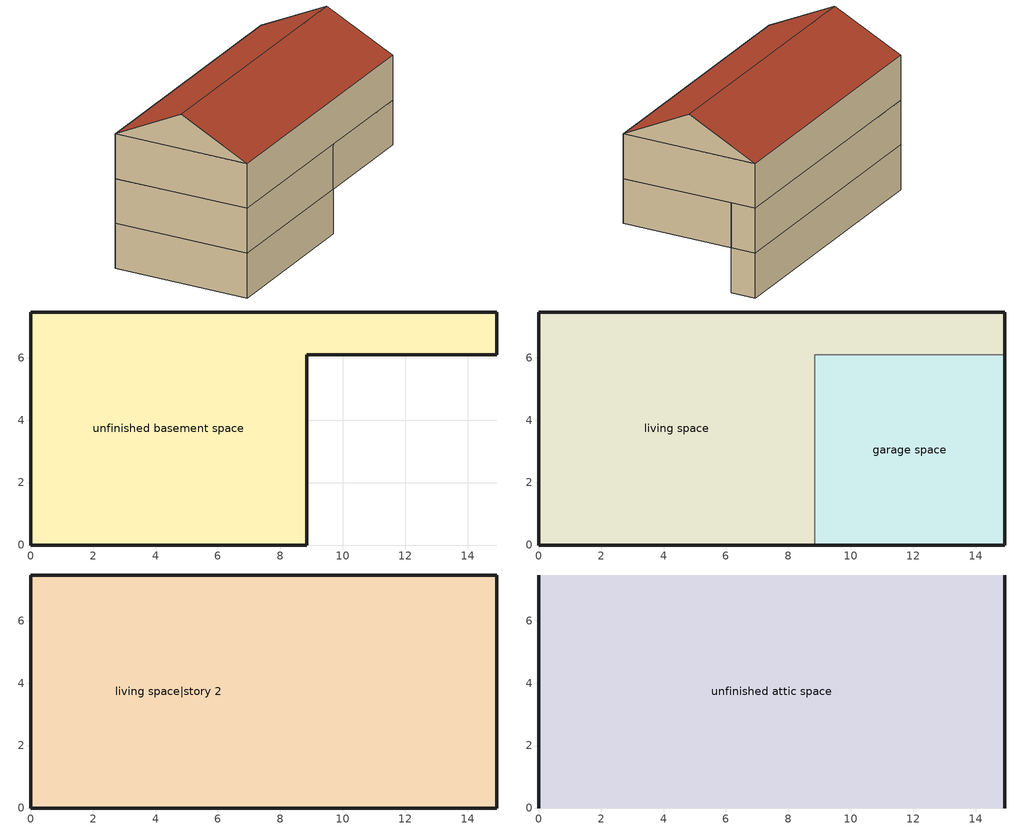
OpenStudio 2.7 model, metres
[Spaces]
unfinished basement space
 floor foundation: 0,0 0,7.47 14.93,7.47 14.93,6.1 8.84,6.1 8.84,0 z-2.44
 wall foundation: 0,7.47 0,0 8.84,0 8.84,6.1 14.93,6.1 14.93,7.47 0,7.47 z-2.44:0
garage space
 floor foundation: 8.84,0 8.84,6.1 14.93,6.1 14.93,0 z0
 wall outside: 8.84,0 14.93,0 14.93,6.1 z0:2.44
 wall to living space: 14.93,6.1 8.84,6.1 8.84,0 z0:2.44
living space
 floor to unfinished basement space: 0,0 0,7.47 14.93,7.47 14.93,6.1 8.84,6.1 8.84,0 z0
 wall outside: 14.93,6.1 14.93,7.47 0,7.47 0,0 8.84,0 z0:2.44
living space|story 2
 floor to garage space: 14.93,6.1 14.93,0 8.84,0 8.84,6.1 z2.44
 floor to living space: 14.93,7.47 14.93,6.1 8.84,6.1 8.84,0 0,0 0,7.47 z2.44
 wall outside: 0,7.47 0,0 14.93,0 14.93,7.47 0,7.47 z2.44:4.88
unfinished attic space
 floor to living space|story 2: 0,7.47 14.93,7.47 14.93,0 0,0 z4.88
 wall outside: 0,3.73,6.74 0,7.47,4.88 0,0,4.88; 14.93,3.73,6.74 14.93,0,4.88 14.93,7.47,4.88
 roof outside: 14.93,3.73,6.74 0,3.73,6.74 0,0,4.88 14.93,0,4.88; 0,3.73,6.74 14.93,3.73,6.74 14.93,7.47,4.88 0,7.47,4.88
[Building]
Building 1: North Axis {deg}=0; Standards Number of Stories=2; Standards Number of Above Ground Stories=2; Standards Building Type=singlefamilydetached; Standards Number of Living Units=1
[Site]
Site 1
[Material]
EMPD dummy: Roughness=Rough; Thickness {m}=0.001; Conductivity {W/m-K}=0.1; Density {kg/m3}=100; Specific Heat {J/kg-K}=100; Thermal Absorptance=0.9; Solar Absorptance=0.5; Visible Absorptance=0.1
[MaterialProperty:MoisturePenetrationDepth:Settings]
Material=EMPD dummy; Water Vapor Diffusion Resistance Factor=500; Moisture Equation Coefficient a=0.0069; Moisture Equation Coefficient b=0.9066; Moisture Equation Coefficient c=0.0404; Moisture Equation Coefficient d=22.1121; Surface Layer Penetration Depth {m}=0.1; Deep Layer Penetration Depth {m}=0; Coating Layer Thickness {m}=0; Coating Layer Water Vapor Diffusion Resistance Factor=0
[Construction]
EMPD dummy: EMPD dummy
[ThermalZone] Use Ideal Air Loads=No
living zone; garage zone; unfinished attic zone; unfinished basement zone
[Sizing:Zone] Zone Cooling Design Supply Air Temperature Input Method=SupplyAirTemperature; Zone Cooling Design Supply Air Temperature {C}=14; Zone Cooling Design Supply Air Temperature Difference {deltaC}=11.11; Zone Heating Design Supply Air Temperature Input Method=SupplyAirTemperature; Zone Heating Design Supply Air Temperature {C}=40; Zone Heating Design Supply Air Temperature Difference {deltaC}=11.11; Zone Cooling Design Supply Air Humidity Ratio {kg-H2O/kg-air}=0.0085; Zone Heating Design Supply Air Humidity Ratio {kg-H2O/kg-air}=0.008; Cooling Design Air Flow Method=DesignDay; Heating Design Air Flow Method=DesignDay; Account for Dedicated Outdoor Air System=No; Dedicated Outdoor Air System Control Strategy=NeutralSupplyAir; Dedicated Outdoor Air Low Setpoint Temperature for Design {C}=autosize; Dedicated Outdoor Air High Setpoint Temperature for Design {C}=autosize
living zone; garage zone; unfinished attic zone; unfinished basement zone
[Space]
Name | Space Type | Thermal Zone | Building Unit
garage space | Space Type 1 | garage zone
living space; living space|story 2 | Space Type 2 | living zone | unit 1
unfinished attic space | Space Type 3 | unfinished attic zone
unfinished basement space | Space Type 4 | unfinished basement zone
[SpaceType]
Name | Standards Space Type
Space Type 1 | garage
Space Type 2 | living
Space Type 3 | unfinished attic
Space Type 4 | unfinished basement
[BuildingUnit]
unit 1: Building Unit Type=Residential
[InternalMass:Definition] Construction=EMPD dummy; Design Level Calculation Method=SurfaceArea
Name | Surface Area {m2}
EMPD dummy garage space | 37.1612
EMPD dummy unfinished attic space | 111.484
EMPD dummy unfinished basement space | 74.3224
[InternalMass] Multiplier=1
Name | Internal Mass Definition | Space or SpaceType
EMPD dummy garage space | EMPD dummy garage space | garage space
EMPD dummy unfinished attic space | EMPD dummy unfinished attic space | unfinished attic space
EMPD dummy unfinished basement space | EMPD dummy unfinished basement space | unfinished basement space
